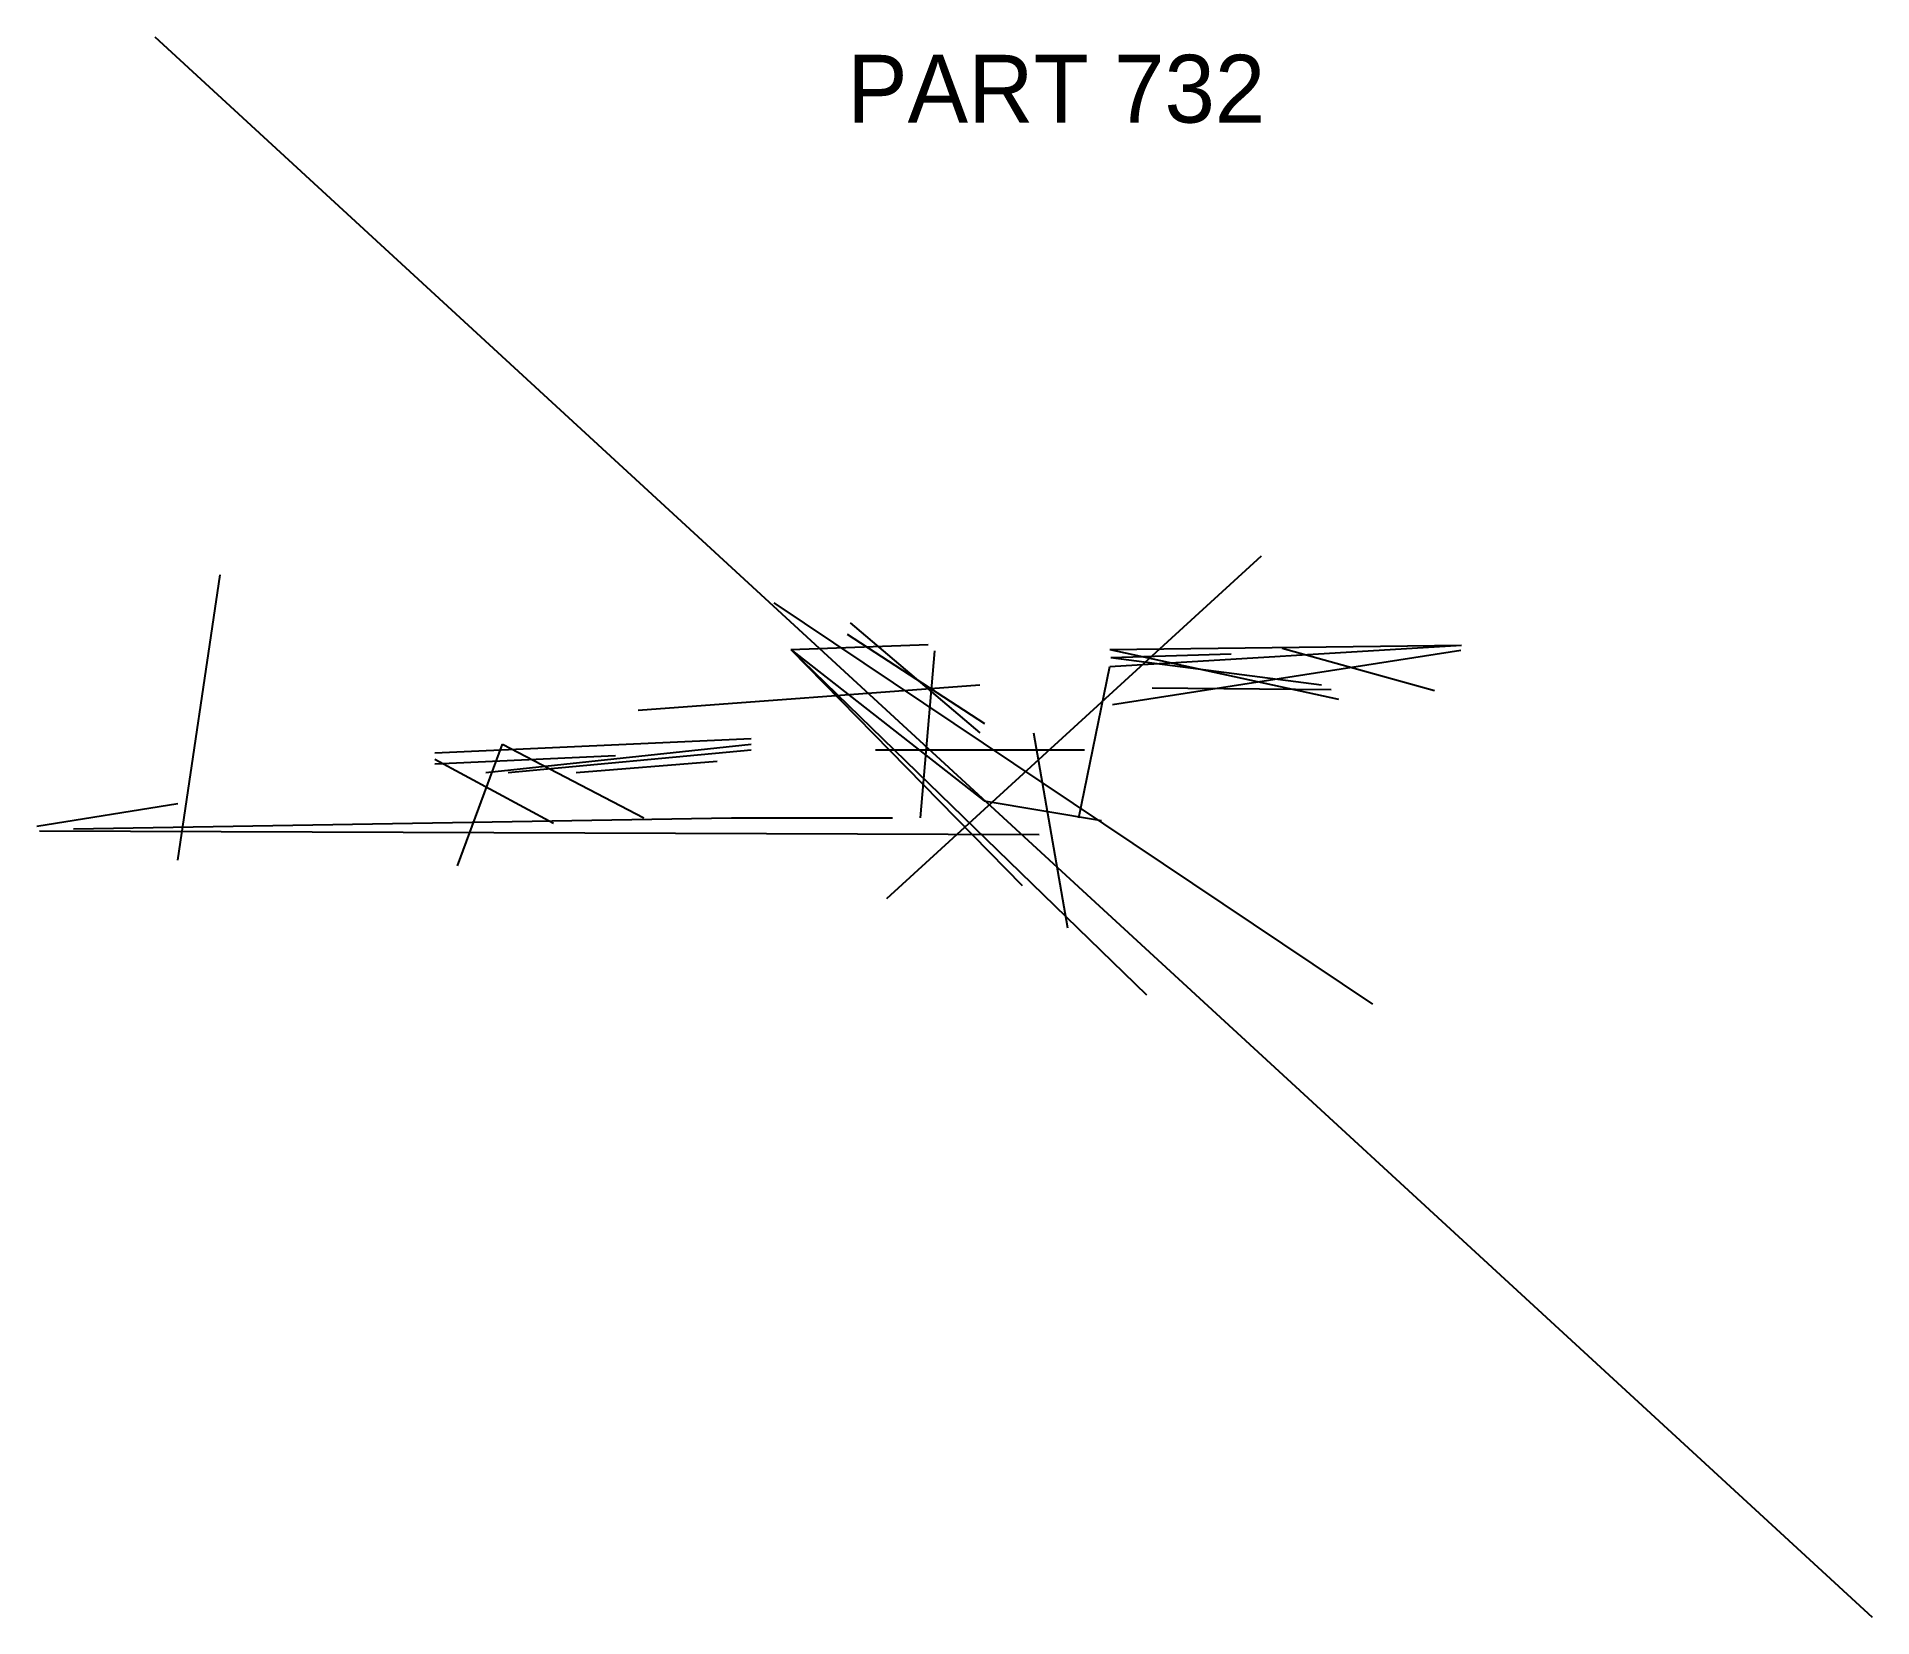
# Model space of a CAD drawing. Header units: millimetres. Extents: x 134 to 460, y 856 to 1135.
import ezdxf

# ---------------------------------------------------------------- set-up
doc = ezdxf.new("R2010")
doc.units = ezdxf.units.MM
doc.layers.add('ANNOTATIONS', color=3, linetype='Continuous')
doc.layers.add('GEOMETRY', color=7, linetype='Continuous')

msp = doc.modelspace()

# ---------------------------------------------------------------- linework, layer by layer
at = {"layer": 'GEOMETRY'}
for p, q in [((155.4, 1135.2), (459.5, 855.5)), ((285, 982.67), (351.33, 1043.33)), ((159.5, 989.5), (167, 1040)), ((265, 1035), (371, 964)), ((278.5, 1031.5), (301.5, 1012)), ((268, 1026.75), (292.33, 1027.67)), ((278, 1029.5), (302.33, 1013.67)), ((324.5, 1026.75), (386.75, 1027.5)), ((324.5, 1023.75), (386.75, 1027.5)), ((355, 1027), (382, 1019.5)), ((268, 1026.75), (331, 965.67)), ((268, 1026.75), (302.25, 1000)), ((268, 1026.75), (309, 985)), ((291, 997), (293.5, 1026.5)), ((319, 997), (324.5, 1023.75)), ((324.5, 1026.75), (365, 1018)), ((324.67, 1025.33), (346, 1026)), ((324.67, 1025.33), (362, 1020.5)), ((325, 1017), (386.67, 1026.67)), ((241, 1016), (301.5, 1020.5)), ((332, 1020), (363.67, 1019.67)), ((205, 1008.5), (261, 1011)), ((311, 1012), (317, 977.5)), ((205, 1006.5), (237, 1008)), ((209, 988.5), (217, 1010)), ((214, 1005), (261, 1010)), ((217, 1010), (242, 997)), ((218, 1005), (261, 1009)), ((283, 1009), (320, 1009)), ((205, 1007.33), (226, 996)), ((230, 1005), (255, 1007)), ((134.5, 995.5), (159.5, 999.5)), ((302.25, 1000), (323, 996.5)), ((135, 994.67), (312, 994)), ((141, 995), (257.5, 997)), ((257.5, 997), (286, 997))]:
    msp.add_line(p, q, dxfattribs=at)

# ---------------------------------------------------------------- texts
at = {"layer": 'ANNOTATIONS'}
msp.add_text('PART 732', height=12, dxfattribs=at).set_placement((278, 1120))

doc.saveas('drawing.dxf')
